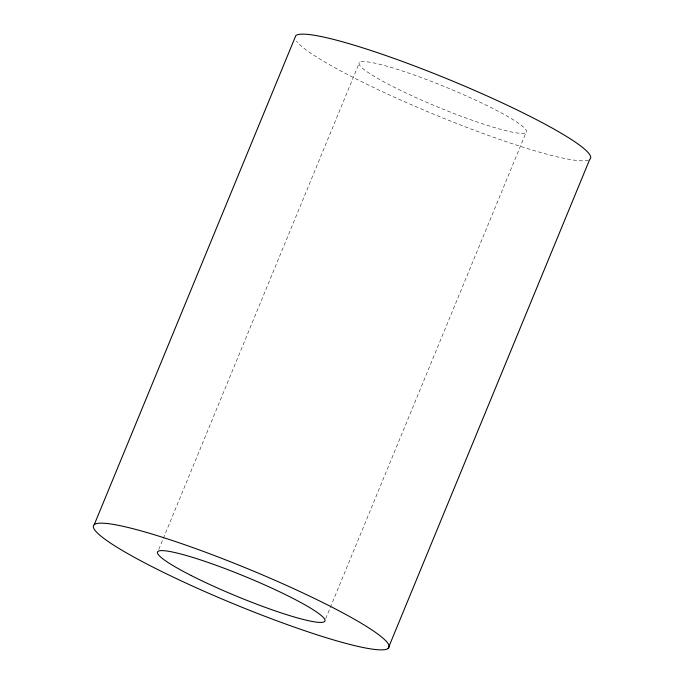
<?xml version="1.0" encoding="UTF-8"?>
<svg xmlns="http://www.w3.org/2000/svg" width="684" height="684" viewBox="0 0 684 684"><rect width="100%" height="100%" fill="white"/><g stroke="black" fill="none" stroke-linecap="round" stroke-linejoin="round"><path stroke-width="0.51" stroke-dasharray="3.42 2.56" d="M158.765 549.449L359.51 62.398M325.712 618.644L526.047 132.576A90.553 10.722 22.4 0 0 409.485 73.359A90.553 10.722 22.4 0 0 392.813 86.526A90.553 10.722 22.4 0 0 526.047 132.576M588.496 160.082A159.808 18.921 22.4 0 1 440.838 117.135A159.808 18.921 22.4 0 1 296.446 41.143"/><path stroke-width="1.03" d="M94.272 524.594L295.839 35.559A159.808 18.921 22.4 0 1 459.768 84.064A159.808 18.921 22.4 0 1 589.728 159.406L388.161 648.441A159.808 18.921 22.4 0 1 153.036 567.173A159.808 18.921 22.4 0 1 182.457 543.934A159.808 18.921 22.4 0 1 388.161 648.441M191.246 575.552A90.553 10.722 22.4 0 0 324.49 621.602A90.553 10.722 22.4 0 0 207.919 562.385A90.553 10.722 22.4 0 0 191.246 575.552"/></g></svg>
